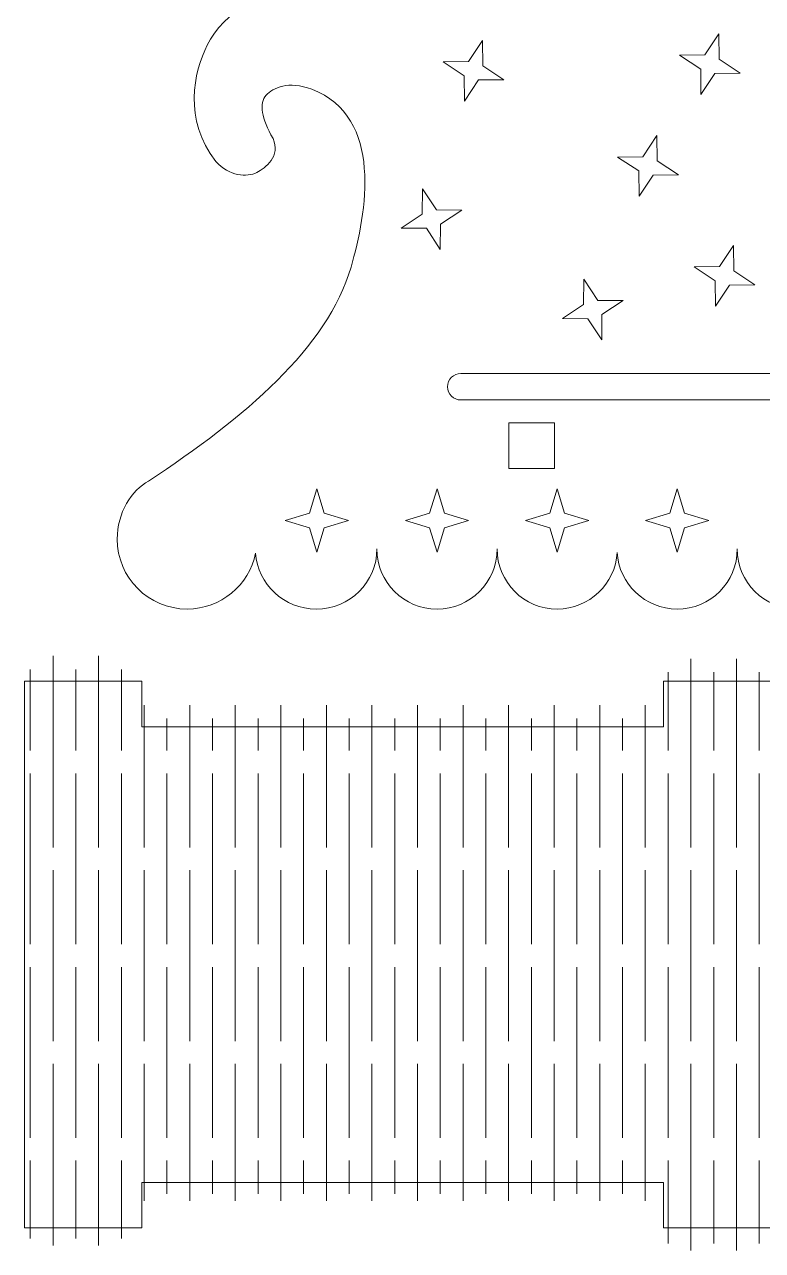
# Model space of a CAD drawing. Header units: centimetres. Extents: x -36.3 to 21.9, y -24.7 to 11.2.
# Drawn here: x -36.33 to -26.61, y -24.62 to -8.47 of the extents above; entities that cross this region are included whole.
import ezdxf

# ---------------------------------------------------------------- set-up
doc = ezdxf.new("R2010")
doc.units = ezdxf.units.CM
doc.header["$MEASUREMENT"] = 0
doc.layers.add('layer 1', color=7, linetype='Continuous')

msp = doc.modelspace()

# ---------------------------------------------------------------- linework, layer by layer
at = {"layer": 'layer 1', "color": 250, "lineweight": 9}
for points, knots in [([(-17.59885, -6.49413), (-17.59885, -6.49413), (-17.14769, -6.88967), (-17.14769, -6.88967), (-17.14769, -6.88967), (-15.6257, -5.15365), (-14.64512, -2.93104), (-14.46968, -0.48561), (-14.46968, -0.48561), (-14.46968, -0.48561), (-15.06815, -0.44266), (-15.06815, -0.44266), (-15.06815, -0.44266), (-15.05038, -0.19498), (-15.04132, 0.05513), (-15.04132, 0.30734), (-15.04132, 0.30734), (-15.04132, 0.55955), (-15.05038, 0.80966), (-15.06815, 1.05734), (-15.06815, 1.05734), (-15.06815, 1.05734), (-14.46968, 1.10027), (-14.46968, 1.10027), (-14.46968, 1.10027), (-14.8571, 6.5003), (-19.17037, 10.81356), (-24.5704, 11.201), (-24.5704, 11.201), (-24.5704, 11.201), (-24.61334, 10.60253), (-24.61334, 10.60253), (-24.61334, 10.60253), (-24.86102, 10.6203), (-25.11113, 10.62936), (-25.36334, 10.62936), (-25.36334, 10.62936), (-25.61555, 10.62936), (-25.86566, 10.6203), (-26.11334, 10.60253), (-26.11334, 10.60253), (-26.11334, 10.60253), (-26.15629, 11.201), (-26.15629, 11.201), (-26.15629, 11.201), (-31.5563, 10.81358), (-35.86958, 6.5003), (-36.257, 1.10027), (-36.257, 1.10027), (-36.257, 1.10027), (-35.65855, 1.05734), (-35.65855, 1.05734), (-35.65855, 1.05734), (-35.67631, 0.80966), (-35.68537, 0.55955), (-35.68537, 0.30734), (-35.68537, 0.30734), (-35.68537, 0.05513), (-35.67631, -0.19498), (-35.65855, -0.44266), (-35.65855, -0.44266), (-35.65855, -0.44266), (-36.257, -0.48561), (-36.257, -0.48561), (-36.257, -0.48561), (-36.08155, -2.93104), (-35.10098, -5.15364), (-33.57899, -6.88967), (-33.57899, -6.88967), (-33.57899, -6.88967), (-33.12784, -6.49411), (-33.12784, -6.49411), (-33.12784, -6.49411), (-32.79779, -6.87057), (-32.44082, -7.22283), (-32.05991, -7.54787), (-32.05991, -7.54787), (-32.05991, -7.54787), (-32.44939, -8.00429), (-32.44939, -8.00429), (-32.44939, -8.00429), (-33.19756, -7.98759), (-33.70418, -8.30559), (-33.92635, -8.74571), (-33.92635, -8.74571), (-34.10597, -9.10152), (-34.24147, -9.71855), (-33.81433, -10.27817), (-33.81433, -10.27817), (-33.63449, -10.47089), (-33.40513, -10.48698), (-33.27251, -10.42124), (-33.27251, -10.42124), (-33.16175, -10.36632), (-32.95309, -10.20395), (-33.06031, -9.97256), (-33.06031, -9.97256), (-33.20764, -9.70887), (-33.24749, -9.51248), (-33.14956, -9.40244), (-33.14956, -9.40244), (-33.06322, -9.3054), (-32.85385, -9.20801), (-32.54834, -9.32565), (-32.54834, -9.32565), (-31.60069, -9.68651), (-31.82576, -10.95806), (-32.03282, -11.66705), (-32.03282, -11.66705), (-32.34506, -12.7361), (-33.42877, -13.64643), (-34.69912, -14.4851), (-34.69912, -14.4851), (-34.92209, -14.60394), (-35.11217, -14.90487), (-35.11217, -15.25017), (-35.11217, -15.25017), (-35.11217, -15.75869), (-34.69994, -16.17092), (-34.19143, -16.17092), (-34.19143, -16.17092), (-33.74606, -16.17092), (-33.37454, -15.85472), (-33.28915, -15.43457), (-33.28915, -15.43457), (-33.26062, -15.84596), (-32.91437, -16.17092), (-32.49146, -16.17092), (-32.49146, -16.17092), (-32.04988, -16.17092), (-31.69189, -15.8166), (-31.69189, -15.37953), (-31.69189, -15.37953), (-31.69189, -15.8166), (-31.33757, -16.17092), (-30.9005, -16.17092), (-30.9005, -16.17092), (-30.46343, -16.17092), (-30.10912, -15.8166), (-30.10912, -15.37953), (-30.10912, -15.37953), (-30.10912, -15.8166), (-29.75482, -16.17092), (-29.31775, -16.17092), (-29.31775, -16.17092), (-28.89575, -16.17092), (-28.55087, -15.84062), (-28.52761, -15.42444), (-28.52761, -15.42444), (-28.50434, -15.8406), (-28.15948, -16.17092), (-27.73748, -16.17092), (-27.73748, -16.17092), (-27.30041, -16.17092), (-26.9461, -15.8166), (-26.9461, -15.37953), (-26.9461, -15.37953), (-26.9461, -15.8166), (-26.59178, -16.17092), (-26.15473, -16.17092), (-26.15473, -16.17092), (-25.71766, -16.17092), (-25.36334, -15.8166), (-25.36334, -15.37953), (-25.36334, -15.37953), (-25.36334, -15.8166), (-25.00903, -16.17092), (-24.57196, -16.17092), (-24.57196, -16.17092), (-24.1349, -16.17092), (-23.78059, -15.8166), (-23.78059, -15.37953), (-23.78059, -15.37953), (-23.78059, -15.8166), (-23.42627, -16.17092), (-22.9892, -16.17092), (-22.9892, -16.17092), (-22.56721, -16.17092), (-22.22234, -15.8406), (-22.19908, -15.42444), (-22.19908, -15.42444), (-22.17581, -15.84062), (-21.83093, -16.17092), (-21.40894, -16.17092), (-21.40894, -16.17092), (-20.97187, -16.17092), (-20.61757, -15.8166), (-20.61757, -15.37953), (-20.61757, -15.37953), (-20.61757, -15.8166), (-20.26325, -16.17092), (-19.82618, -16.17092), (-19.82618, -16.17092), (-19.38911, -16.17092), (-19.0348, -15.8166), (-19.0348, -15.37953), (-19.0348, -15.37953), (-19.0348, -15.8166), (-18.67681, -16.17092), (-18.23522, -16.17092), (-18.23522, -16.17092), (-17.81231, -16.17092), (-17.46607, -15.84596), (-17.43754, -15.43457), (-17.43754, -15.43457), (-17.35214, -15.85472), (-16.98062, -16.17092), (-16.53526, -16.17092), (-16.53526, -16.17092), (-16.02674, -16.17092), (-15.61451, -15.75869), (-15.61451, -15.25017), (-15.61451, -15.25017), (-15.61451, -14.90487), (-15.80459, -14.60394), (-16.02757, -14.4851), (-16.02757, -14.4851), (-17.29792, -13.64643), (-18.38162, -12.7361), (-18.69386, -11.66705), (-18.69386, -11.66705), (-18.90092, -10.95806), (-19.126, -9.68651), (-18.17834, -9.32565), (-18.17834, -9.32565), (-17.87284, -9.20801), (-17.66347, -9.3054), (-17.57713, -9.40244), (-17.57713, -9.40244), (-17.47919, -9.51248), (-17.51905, -9.70887), (-17.66638, -9.97256), (-17.66638, -9.97256), (-17.7736, -10.20395), (-17.56493, -10.36632), (-17.45417, -10.42124), (-17.45417, -10.42124), (-17.32156, -10.48698), (-17.09219, -10.47089), (-16.91236, -10.27817), (-16.91236, -10.27817), (-16.48522, -9.71855), (-16.62071, -9.10152), (-16.80034, -8.74571), (-16.80034, -8.74571), (-17.0225, -8.30559), (-17.52913, -7.98759), (-18.2773, -8.00429), (-18.2773, -8.00429), (-18.2773, -8.00429), (-18.66677, -7.54787), (-18.66677, -7.54787), (-18.66677, -7.54787), (-18.28588, -7.22285), (-17.92889, -6.87057), (-17.59885, -6.49413)], [0, 0, 0, 0, 0.01538462, 0.01538462, 0.01538462, 0.01538462, 0.03076923, 0.03076923, 0.03076923, 0.03076923, 0.04615385, 0.04615385, 0.04615385, 0.04615385, 0.06153846, 0.06153846, 0.06153846, 0.06153846, 0.07692308, 0.07692308, 0.07692308, 0.07692308, 0.09230769, 0.09230769, 0.09230769, 0.09230769, 0.10769231, 0.10769231, 0.10769231, 0.10769231, 0.12307692, 0.12307692, 0.12307692, 0.12307692, 0.13846154, 0.13846154, 0.13846154, 0.13846154, 0.15384615, 0.15384615, 0.15384615, 0.15384615, 0.16923077, 0.16923077, 0.16923077, 0.16923077, 0.18461538, 0.18461538, 0.18461538, 0.18461538, 0.2, 0.2, 0.2, 0.2, 0.21538462, 0.21538462, 0.21538462, 0.21538462, 0.23076923, 0.23076923, 0.23076923, 0.23076923, 0.24615385, 0.24615385, 0.24615385, 0.24615385, 0.26153846, 0.26153846, 0.26153846, 0.26153846, 0.27692308, 0.27692308, 0.27692308, 0.27692308, 0.29230769, 0.29230769, 0.29230769, 0.29230769, 0.30769231, 0.30769231, 0.30769231, 0.30769231, 0.32307692, 0.32307692, 0.32307692, 0.32307692, 0.33846154, 0.33846154, 0.33846154, 0.33846154, 0.35384615, 0.35384615, 0.35384615, 0.35384615, 0.36923077, 0.36923077, 0.36923077, 0.36923077, 0.38461538, 0.38461538, 0.38461538, 0.38461538, 0.4, 0.4, 0.4, 0.4, 0.41538462, 0.41538462, 0.41538462, 0.41538462, 0.43076923, 0.43076923, 0.43076923, 0.43076923, 0.44615385, 0.44615385, 0.44615385, 0.44615385, 0.46153846, 0.46153846, 0.46153846, 0.46153846, 0.47692308, 0.47692308, 0.47692308, 0.47692308, 0.49230769, 0.49230769, 0.49230769, 0.49230769, 0.50769231, 0.50769231, 0.50769231, 0.50769231, 0.52307692, 0.52307692, 0.52307692, 0.52307692, 0.53846154, 0.53846154, 0.53846154, 0.53846154, 0.55384615, 0.55384615, 0.55384615, 0.55384615, 0.56923077, 0.56923077, 0.56923077, 0.56923077, 0.58461538, 0.58461538, 0.58461538, 0.58461538, 0.6, 0.6, 0.6, 0.6, 0.61538462, 0.61538462, 0.61538462, 0.61538462, 0.63076923, 0.63076923, 0.63076923, 0.63076923, 0.64615385, 0.64615385, 0.64615385, 0.64615385, 0.66153846, 0.66153846, 0.66153846, 0.66153846, 0.67692308, 0.67692308, 0.67692308, 0.67692308, 0.69230769, 0.69230769, 0.69230769, 0.69230769, 0.70769231, 0.70769231, 0.70769231, 0.70769231, 0.72307692, 0.72307692, 0.72307692, 0.72307692, 0.73846154, 0.73846154, 0.73846154, 0.73846154, 0.75384615, 0.75384615, 0.75384615, 0.75384615, 0.76923077, 0.76923077, 0.76923077, 0.76923077, 0.78461538, 0.78461538, 0.78461538, 0.78461538, 0.8, 0.8, 0.8, 0.8, 0.81538462, 0.81538462, 0.81538462, 0.81538462, 0.83076923, 0.83076923, 0.83076923, 0.83076923, 0.84615385, 0.84615385, 0.84615385, 0.84615385, 0.86153846, 0.86153846, 0.86153846, 0.86153846, 0.87692308, 0.87692308, 0.87692308, 0.87692308, 0.89230769, 0.89230769, 0.89230769, 0.89230769, 0.90769231, 0.90769231, 0.90769231, 0.90769231, 0.92307692, 0.92307692, 0.92307692, 0.92307692, 0.93846154, 0.93846154, 0.93846154, 0.93846154, 0.95384615, 0.95384615, 0.95384615, 0.95384615, 0.96923077, 0.96923077, 0.96923077, 0.96923077, 1, 1, 1, 1]), ([(-30.30142, -8.68133), (-30.30142, -8.68133), (-30.48554, -8.95938), (-30.48554, -8.95938), (-30.48554, -8.95938), (-30.48554, -8.95938), (-30.81901, -8.96312), (-30.81901, -8.96312), (-30.81901, -8.96312), (-30.81901, -8.96312), (-30.54095, -9.14724), (-30.54095, -9.14724), (-30.54095, -9.14724), (-30.54095, -9.14724), (-30.53722, -9.48071), (-30.53722, -9.48071), (-30.53722, -9.48071), (-30.53722, -9.48071), (-30.35309, -9.20265), (-30.35309, -9.20265), (-30.35309, -9.20265), (-30.35309, -9.20265), (-30.01963, -9.19892), (-30.01963, -9.19892), (-30.01963, -9.19892), (-30.01963, -9.19892), (-30.29768, -9.01479), (-30.29768, -9.01479), (-30.29768, -9.01479), (-30.29768, -9.01479), (-30.30142, -8.68133), (-30.30142, -8.68133)], [0, 0, 0, 0, 0.11111111, 0.11111111, 0.11111111, 0.11111111, 0.22222222, 0.22222222, 0.22222222, 0.22222222, 0.33333333, 0.33333333, 0.33333333, 0.33333333, 0.44444444, 0.44444444, 0.44444444, 0.44444444, 0.55555556, 0.55555556, 0.55555556, 0.55555556, 0.66666667, 0.66666667, 0.66666667, 0.66666667, 0.77777778, 0.77777778, 0.77777778, 0.77777778, 1, 1, 1, 1]), ([(-27.18842, -8.59409), (-27.18842, -8.59409), (-27.37255, -8.87214), (-27.37255, -8.87214), (-27.37255, -8.87214), (-27.37255, -8.87214), (-27.70601, -8.87588), (-27.70601, -8.87588), (-27.70601, -8.87588), (-27.70601, -8.87588), (-27.42796, -9.06), (-27.42796, -9.06), (-27.42796, -9.06), (-27.42796, -9.06), (-27.42422, -9.39347), (-27.42422, -9.39347), (-27.42422, -9.39347), (-27.42422, -9.39347), (-27.2401, -9.11541), (-27.2401, -9.11541), (-27.2401, -9.11541), (-27.2401, -9.11541), (-26.90663, -9.11168), (-26.90663, -9.11168), (-26.90663, -9.11168), (-26.90663, -9.11168), (-27.18469, -8.92755), (-27.18469, -8.92755), (-27.18469, -8.92755), (-27.18469, -8.92755), (-27.18842, -8.59409), (-27.18842, -8.59409)], [0, 0, 0, 0, 0.11111111, 0.11111111, 0.11111111, 0.11111111, 0.22222222, 0.22222222, 0.22222222, 0.22222222, 0.33333333, 0.33333333, 0.33333333, 0.33333333, 0.44444444, 0.44444444, 0.44444444, 0.44444444, 0.55555556, 0.55555556, 0.55555556, 0.55555556, 0.66666667, 0.66666667, 0.66666667, 0.66666667, 0.77777778, 0.77777778, 0.77777778, 0.77777778, 1, 1, 1, 1]), ([(-28.00412, -9.93527), (-28.00412, -9.93527), (-28.18825, -10.21332), (-28.18825, -10.21332), (-28.18825, -10.21332), (-28.18825, -10.21332), (-28.52171, -10.21706), (-28.52171, -10.21706), (-28.52171, -10.21706), (-28.52171, -10.21706), (-28.24366, -10.40118), (-28.24366, -10.40118), (-28.24366, -10.40118), (-28.24366, -10.40118), (-28.23992, -10.73465), (-28.23992, -10.73465), (-28.23992, -10.73465), (-28.23992, -10.73465), (-28.0558, -10.45659), (-28.0558, -10.45659), (-28.0558, -10.45659), (-28.0558, -10.45659), (-27.72233, -10.45286), (-27.72233, -10.45286), (-27.72233, -10.45286), (-27.72233, -10.45286), (-28.00039, -10.26873), (-28.00039, -10.26873), (-28.00039, -10.26873), (-28.00039, -10.26873), (-28.00412, -9.93527), (-28.00412, -9.93527)], [0, 0, 0, 0, 0.11111111, 0.11111111, 0.11111111, 0.11111111, 0.22222222, 0.22222222, 0.22222222, 0.22222222, 0.33333333, 0.33333333, 0.33333333, 0.33333333, 0.44444444, 0.44444444, 0.44444444, 0.44444444, 0.55555556, 0.55555556, 0.55555556, 0.55555556, 0.66666667, 0.66666667, 0.66666667, 0.66666667, 0.77777778, 0.77777778, 0.77777778, 0.77777778, 1, 1, 1, 1]), ([(-31.09264, -10.63464), (-31.09264, -10.63464), (-30.90851, -10.9127), (-30.90851, -10.9127), (-30.90851, -10.9127), (-30.90851, -10.9127), (-30.57505, -10.91643), (-30.57505, -10.91643), (-30.57505, -10.91643), (-30.57505, -10.91643), (-30.8531, -11.10056), (-30.8531, -11.10056), (-30.8531, -11.10056), (-30.8531, -11.10056), (-30.85684, -11.43402), (-30.85684, -11.43402), (-30.85684, -11.43402), (-30.85684, -11.43402), (-31.04096, -11.15597), (-31.04096, -11.15597), (-31.04096, -11.15597), (-31.04096, -11.15597), (-31.37443, -11.15223), (-31.37443, -11.15223), (-31.37443, -11.15223), (-31.37443, -11.15223), (-31.09637, -10.96811), (-31.09637, -10.96811), (-31.09637, -10.96811), (-31.09637, -10.96811), (-31.09264, -10.63464), (-31.09264, -10.63464)], [0, 0, 0, 0, 0.11111111, 0.11111111, 0.11111111, 0.11111111, 0.22222222, 0.22222222, 0.22222222, 0.22222222, 0.33333333, 0.33333333, 0.33333333, 0.33333333, 0.44444444, 0.44444444, 0.44444444, 0.44444444, 0.55555556, 0.55555556, 0.55555556, 0.55555556, 0.66666667, 0.66666667, 0.66666667, 0.66666667, 0.77777778, 0.77777778, 0.77777778, 0.77777778, 1, 1, 1, 1]), ([(-26.99638, -11.38193), (-26.99638, -11.38193), (-27.1805, -11.65998), (-27.1805, -11.65998), (-27.1805, -11.65998), (-27.1805, -11.65998), (-27.51397, -11.66372), (-27.51397, -11.66372), (-27.51397, -11.66372), (-27.51397, -11.66372), (-27.23591, -11.84784), (-27.23591, -11.84784), (-27.23591, -11.84784), (-27.23591, -11.84784), (-27.23218, -12.18131), (-27.23218, -12.18131), (-27.23218, -12.18131), (-27.23218, -12.18131), (-27.04805, -11.90325), (-27.04805, -11.90325), (-27.04805, -11.90325), (-27.04805, -11.90325), (-26.71459, -11.89952), (-26.71459, -11.89952), (-26.71459, -11.89952), (-26.71459, -11.89952), (-26.99264, -11.71539), (-26.99264, -11.71539), (-26.99264, -11.71539), (-26.99264, -11.71539), (-26.99638, -11.38193), (-26.99638, -11.38193)], [0, 0, 0, 0, 0.11111111, 0.11111111, 0.11111111, 0.11111111, 0.22222222, 0.22222222, 0.22222222, 0.22222222, 0.33333333, 0.33333333, 0.33333333, 0.33333333, 0.44444444, 0.44444444, 0.44444444, 0.44444444, 0.55555556, 0.55555556, 0.55555556, 0.55555556, 0.66666667, 0.66666667, 0.66666667, 0.66666667, 0.77777778, 0.77777778, 0.77777778, 0.77777778, 1, 1, 1, 1]), ([(-28.96763, -11.82722), (-28.96763, -11.82722), (-28.78351, -12.10527), (-28.78351, -12.10527), (-28.78351, -12.10527), (-28.78351, -12.10527), (-28.45004, -12.10901), (-28.45004, -12.10901), (-28.45004, -12.10901), (-28.45004, -12.10901), (-28.7281, -12.29313), (-28.7281, -12.29313), (-28.7281, -12.29313), (-28.7281, -12.29313), (-28.73183, -12.6266), (-28.73183, -12.6266), (-28.73183, -12.6266), (-28.73183, -12.6266), (-28.91596, -12.34854), (-28.91596, -12.34854), (-28.91596, -12.34854), (-28.91596, -12.34854), (-29.24942, -12.34481), (-29.24942, -12.34481), (-29.24942, -12.34481), (-29.24942, -12.34481), (-28.97137, -12.16068), (-28.97137, -12.16068), (-28.97137, -12.16068), (-28.97137, -12.16068), (-28.96763, -11.82722), (-28.96763, -11.82722)], [0, 0, 0, 0, 0.11111111, 0.11111111, 0.11111111, 0.11111111, 0.22222222, 0.22222222, 0.22222222, 0.22222222, 0.33333333, 0.33333333, 0.33333333, 0.33333333, 0.44444444, 0.44444444, 0.44444444, 0.44444444, 0.55555556, 0.55555556, 0.55555556, 0.55555556, 0.66666667, 0.66666667, 0.66666667, 0.66666667, 0.77777778, 0.77777778, 0.77777778, 0.77777778, 1, 1, 1, 1]), ([(-30.58627, -13.06752), (-30.58627, -13.06752), (-20.14042, -13.06752), (-20.14042, -13.06752), (-20.14042, -13.06752), (-20.04437, -13.06752), (-19.9658, -13.14609), (-19.9658, -13.24214), (-19.9658, -13.24214), (-19.9658, -13.3382), (-20.04437, -13.41677), (-20.14042, -13.41677), (-20.14042, -13.41677), (-20.14042, -13.41677), (-30.58627, -13.41677), (-30.58627, -13.41677), (-30.58627, -13.41677), (-30.68231, -13.41677), (-30.76088, -13.3382), (-30.76088, -13.24214), (-30.76088, -13.24214), (-30.76088, -13.14609), (-30.68231, -13.06752), (-30.58627, -13.06752)], [0, 0, 0, 0, 0.14285714, 0.14285714, 0.14285714, 0.14285714, 0.28571429, 0.28571429, 0.28571429, 0.28571429, 0.42857143, 0.42857143, 0.42857143, 0.42857143, 0.57142857, 0.57142857, 0.57142857, 0.57142857, 0.71428571, 0.71428571, 0.71428571, 0.71428571, 1, 1, 1, 1]), ([(-29.95445, -13.71983), (-29.95445, -13.71983), (-29.35445, -13.71983), (-29.35445, -13.71983), (-29.35445, -13.71983), (-29.35445, -13.71983), (-29.35445, -14.31983), (-29.35445, -14.31983), (-29.35445, -14.31983), (-29.35445, -14.31983), (-29.95445, -14.31983), (-29.95445, -14.31983), (-29.95445, -14.31983), (-29.95445, -14.31983), (-29.95445, -13.71983), (-29.95445, -13.71983)], [0, 0, 0, 0, 0.2, 0.2, 0.2, 0.2, 0.4, 0.4, 0.4, 0.4, 0.6, 0.6, 0.6, 0.6, 1, 1, 1, 1]), ([(-32.48326, -14.58816), (-32.48326, -14.58816), (-32.38532, -14.90694), (-32.38532, -14.90694), (-32.38532, -14.90694), (-32.38532, -14.90694), (-32.06654, -15.00488), (-32.06654, -15.00488), (-32.06654, -15.00488), (-32.06654, -15.00488), (-32.38532, -15.10281), (-32.38532, -15.10281), (-32.38532, -15.10281), (-32.38532, -15.10281), (-32.48326, -15.42159), (-32.48326, -15.42159), (-32.48326, -15.42159), (-32.48326, -15.42159), (-32.58119, -15.10281), (-32.58119, -15.10281), (-32.58119, -15.10281), (-32.58119, -15.10281), (-32.89997, -15.00488), (-32.89997, -15.00488), (-32.89997, -15.00488), (-32.89997, -15.00488), (-32.58119, -14.90694), (-32.58119, -14.90694), (-32.58119, -14.90694), (-32.58119, -14.90694), (-32.48326, -14.58816), (-32.48326, -14.58816)], [0, 0, 0, 0, 0.11111111, 0.11111111, 0.11111111, 0.11111111, 0.22222222, 0.22222222, 0.22222222, 0.22222222, 0.33333333, 0.33333333, 0.33333333, 0.33333333, 0.44444444, 0.44444444, 0.44444444, 0.44444444, 0.55555556, 0.55555556, 0.55555556, 0.55555556, 0.66666667, 0.66666667, 0.66666667, 0.66666667, 0.77777778, 0.77777778, 0.77777778, 0.77777778, 1, 1, 1, 1]), ([(-30.9005, -14.58816), (-30.9005, -14.58816), (-30.80257, -14.90694), (-30.80257, -14.90694), (-30.80257, -14.90694), (-30.80257, -14.90694), (-30.48379, -15.00488), (-30.48379, -15.00488), (-30.48379, -15.00488), (-30.48379, -15.00488), (-30.80257, -15.10281), (-30.80257, -15.10281), (-30.80257, -15.10281), (-30.80257, -15.10281), (-30.9005, -15.42159), (-30.9005, -15.42159), (-30.9005, -15.42159), (-30.9005, -15.42159), (-30.99844, -15.10281), (-30.99844, -15.10281), (-30.99844, -15.10281), (-30.99844, -15.10281), (-31.31722, -15.00488), (-31.31722, -15.00488), (-31.31722, -15.00488), (-31.31722, -15.00488), (-30.99844, -14.90694), (-30.99844, -14.90694), (-30.99844, -14.90694), (-30.99844, -14.90694), (-30.9005, -14.58816), (-30.9005, -14.58816)], [0, 0, 0, 0, 0.11111111, 0.11111111, 0.11111111, 0.11111111, 0.22222222, 0.22222222, 0.22222222, 0.22222222, 0.33333333, 0.33333333, 0.33333333, 0.33333333, 0.44444444, 0.44444444, 0.44444444, 0.44444444, 0.55555556, 0.55555556, 0.55555556, 0.55555556, 0.66666667, 0.66666667, 0.66666667, 0.66666667, 0.77777778, 0.77777778, 0.77777778, 0.77777778, 1, 1, 1, 1]), ([(-29.31775, -14.58816), (-29.31775, -14.58816), (-29.21981, -14.90694), (-29.21981, -14.90694), (-29.21981, -14.90694), (-29.21981, -14.90694), (-28.90103, -15.00488), (-28.90103, -15.00488), (-28.90103, -15.00488), (-28.90103, -15.00488), (-29.21981, -15.10281), (-29.21981, -15.10281), (-29.21981, -15.10281), (-29.21981, -15.10281), (-29.31775, -15.42159), (-29.31775, -15.42159), (-29.31775, -15.42159), (-29.31775, -15.42159), (-29.41568, -15.10281), (-29.41568, -15.10281), (-29.41568, -15.10281), (-29.41568, -15.10281), (-29.73446, -15.00488), (-29.73446, -15.00488), (-29.73446, -15.00488), (-29.73446, -15.00488), (-29.41568, -14.90694), (-29.41568, -14.90694), (-29.41568, -14.90694), (-29.41568, -14.90694), (-29.31775, -14.58816), (-29.31775, -14.58816)], [0, 0, 0, 0, 0.11111111, 0.11111111, 0.11111111, 0.11111111, 0.22222222, 0.22222222, 0.22222222, 0.22222222, 0.33333333, 0.33333333, 0.33333333, 0.33333333, 0.44444444, 0.44444444, 0.44444444, 0.44444444, 0.55555556, 0.55555556, 0.55555556, 0.55555556, 0.66666667, 0.66666667, 0.66666667, 0.66666667, 0.77777778, 0.77777778, 0.77777778, 0.77777778, 1, 1, 1, 1]), ([(-27.73748, -14.58816), (-27.73748, -14.58816), (-27.63955, -14.90694), (-27.63955, -14.90694), (-27.63955, -14.90694), (-27.63955, -14.90694), (-27.32077, -15.00488), (-27.32077, -15.00488), (-27.32077, -15.00488), (-27.32077, -15.00488), (-27.63955, -15.10281), (-27.63955, -15.10281), (-27.63955, -15.10281), (-27.63955, -15.10281), (-27.73748, -15.42159), (-27.73748, -15.42159), (-27.73748, -15.42159), (-27.73748, -15.42159), (-27.83542, -15.10281), (-27.83542, -15.10281), (-27.83542, -15.10281), (-27.83542, -15.10281), (-28.1542, -15.00488), (-28.1542, -15.00488), (-28.1542, -15.00488), (-28.1542, -15.00488), (-27.83542, -14.90694), (-27.83542, -14.90694), (-27.83542, -14.90694), (-27.83542, -14.90694), (-27.73748, -14.58816), (-27.73748, -14.58816)], [0, 0, 0, 0, 0.11111111, 0.11111111, 0.11111111, 0.11111111, 0.22222222, 0.22222222, 0.22222222, 0.22222222, 0.33333333, 0.33333333, 0.33333333, 0.33333333, 0.44444444, 0.44444444, 0.44444444, 0.44444444, 0.55555556, 0.55555556, 0.55555556, 0.55555556, 0.66666667, 0.66666667, 0.66666667, 0.66666667, 0.77777778, 0.77777778, 0.77777778, 0.77777778, 1, 1, 1, 1]), ([(-34.7876, -23.72247), (-34.7876, -23.72247), (-34.7876, -24.32247), (-34.7876, -24.32247), (-34.7876, -24.32247), (-34.7876, -24.32247), (-36.3326, -24.32247), (-36.3326, -24.32247), (-36.3326, -24.32247), (-36.3326, -24.32247), (-36.3326, -23.72247), (-36.3326, -23.72247), (-36.3326, -23.72247), (-36.3326, -23.72247), (-36.3326, -17.72247), (-36.3326, -17.72247), (-36.3326, -17.72247), (-36.3326, -17.72247), (-36.3326, -17.12247), (-36.3326, -17.12247), (-36.3326, -17.12247), (-36.3326, -17.12247), (-34.7876, -17.12247), (-34.7876, -17.12247), (-34.7876, -17.12247), (-34.7876, -17.12247), (-34.7876, -17.72247), (-34.7876, -17.72247), (-34.7876, -17.72247), (-34.7876, -17.72247), (-27.91715, -17.72247), (-27.91715, -17.72247), (-27.91715, -17.72247), (-27.91715, -17.72247), (-27.91715, -17.12247), (-27.91715, -17.12247), (-27.91715, -17.12247), (-27.91715, -17.12247), (-26.3729, -17.12247), (-26.3729, -17.12247), (-26.3729, -17.12247), (-26.3729, -17.12247), (-26.3729, -17.72247), (-26.3729, -17.72247), (-26.3729, -17.72247), (-26.3729, -17.72247), (-11.22912, -17.72247), (-11.22912, -17.72247), (-11.22912, -17.72247), (-11.22912, -17.72247), (-11.22912, -17.12247), (-11.22912, -17.12247), (-11.22912, -17.12247), (-11.22912, -17.12247), (-9.68487, -17.12247), (-9.68487, -17.12247), (-9.68487, -17.12247), (-9.68487, -17.12247), (-9.68487, -17.72247), (-9.68487, -17.72247), (-9.68487, -17.72247), (-9.68487, -17.72247), (5.4589, -17.72247), (5.4589, -17.72247), (5.4589, -17.72247), (5.4589, -17.72247), (5.4589, -17.12247), (5.4589, -17.12247), (5.4589, -17.12247), (5.4589, -17.12247), (7.00315, -17.12247), (7.00315, -17.12247), (7.00315, -17.12247), (7.00315, -17.12247), (7.00315, -17.72247), (7.00315, -17.72247), (7.00315, -17.72247), (7.00315, -17.72247), (13.8736, -17.72247), (13.8736, -17.72247), (13.8736, -17.72247), (13.8736, -17.72247), (13.8736, -17.12247), (13.8736, -17.12247), (13.8736, -17.12247), (13.8736, -17.12247), (15.4186, -17.12247), (15.4186, -17.12247), (15.4186, -17.12247), (15.4186, -17.12247), (15.4186, -17.72247), (15.4186, -17.72247), (15.4186, -17.72247), (15.4186, -17.72247), (15.4186, -23.72247), (15.4186, -23.72247), (15.4186, -23.72247), (15.4186, -23.72247), (15.4186, -24.32247), (15.4186, -24.32247), (15.4186, -24.32247), (15.4186, -24.32247), (13.8736, -24.32247), (13.8736, -24.32247), (13.8736, -24.32247), (13.8736, -24.32247), (13.8736, -23.72247), (13.8736, -23.72247), (13.8736, -23.72247), (13.8736, -23.72247), (7.00315, -23.72247), (7.00315, -23.72247), (7.00315, -23.72247), (7.00315, -23.72247), (7.00315, -24.32247), (7.00315, -24.32247), (7.00315, -24.32247), (7.00315, -24.32247), (5.4589, -24.32247), (5.4589, -24.32247), (5.4589, -24.32247), (5.4589, -24.32247), (5.4589, -23.72247), (5.4589, -23.72247), (5.4589, -23.72247), (5.4589, -23.72247), (-9.68487, -23.72247), (-9.68487, -23.72247), (-9.68487, -23.72247), (-9.68487, -23.72247), (-9.68487, -24.32247), (-9.68487, -24.32247), (-9.68487, -24.32247), (-9.68487, -24.32247), (-11.22912, -24.32247), (-11.22912, -24.32247), (-11.22912, -24.32247), (-11.22912, -24.32247), (-11.22912, -23.72247), (-11.22912, -23.72247), (-11.22912, -23.72247), (-11.22912, -23.72247), (-26.3729, -23.72247), (-26.3729, -23.72247), (-26.3729, -23.72247), (-26.3729, -23.72247), (-26.3729, -24.32247), (-26.3729, -24.32247), (-26.3729, -24.32247), (-26.3729, -24.32247), (-27.91715, -24.32247), (-27.91715, -24.32247), (-27.91715, -24.32247), (-27.91715, -24.32247), (-27.91715, -23.72247), (-27.91715, -23.72247), (-27.91715, -23.72247), (-27.91715, -23.72247), (-34.7876, -23.72247), (-34.7876, -23.72247)], [0, 0, 0, 0, 0.02439024, 0.02439024, 0.02439024, 0.02439024, 0.04878049, 0.04878049, 0.04878049, 0.04878049, 0.07317073, 0.07317073, 0.07317073, 0.07317073, 0.09756098, 0.09756098, 0.09756098, 0.09756098, 0.12195122, 0.12195122, 0.12195122, 0.12195122, 0.14634146, 0.14634146, 0.14634146, 0.14634146, 0.17073171, 0.17073171, 0.17073171, 0.17073171, 0.19512195, 0.19512195, 0.19512195, 0.19512195, 0.2195122, 0.2195122, 0.2195122, 0.2195122, 0.24390244, 0.24390244, 0.24390244, 0.24390244, 0.26829268, 0.26829268, 0.26829268, 0.26829268, 0.29268293, 0.29268293, 0.29268293, 0.29268293, 0.31707317, 0.31707317, 0.31707317, 0.31707317, 0.34146341, 0.34146341, 0.34146341, 0.34146341, 0.36585366, 0.36585366, 0.36585366, 0.36585366, 0.3902439, 0.3902439, 0.3902439, 0.3902439, 0.41463415, 0.41463415, 0.41463415, 0.41463415, 0.43902439, 0.43902439, 0.43902439, 0.43902439, 0.46341463, 0.46341463, 0.46341463, 0.46341463, 0.48780488, 0.48780488, 0.48780488, 0.48780488, 0.51219512, 0.51219512, 0.51219512, 0.51219512, 0.53658537, 0.53658537, 0.53658537, 0.53658537, 0.56097561, 0.56097561, 0.56097561, 0.56097561, 0.58536585, 0.58536585, 0.58536585, 0.58536585, 0.6097561, 0.6097561, 0.6097561, 0.6097561, 0.63414634, 0.63414634, 0.63414634, 0.63414634, 0.65853659, 0.65853659, 0.65853659, 0.65853659, 0.68292683, 0.68292683, 0.68292683, 0.68292683, 0.70731707, 0.70731707, 0.70731707, 0.70731707, 0.73170732, 0.73170732, 0.73170732, 0.73170732, 0.75609756, 0.75609756, 0.75609756, 0.75609756, 0.7804878, 0.7804878, 0.7804878, 0.7804878, 0.80487805, 0.80487805, 0.80487805, 0.80487805, 0.82926829, 0.82926829, 0.82926829, 0.82926829, 0.85365854, 0.85365854, 0.85365854, 0.85365854, 0.87804878, 0.87804878, 0.87804878, 0.87804878, 0.90243902, 0.90243902, 0.90243902, 0.90243902, 0.92682927, 0.92682927, 0.92682927, 0.92682927, 0.95121951, 0.95121951, 0.95121951, 0.95121951, 1, 1, 1, 1])]:
    msp.add_open_spline(points, degree=3, knots=knots, dxfattribs=at)
at = {"layer": 'layer 1', "color": 242, "lineweight": 9}
for points in [[(-35.957, -19.31076), (-35.957, -19.31076), (-35.957, -16.78886), (-35.957, -16.78886)], [(-35.357, -19.31076), (-35.357, -19.31076), (-35.357, -16.78886), (-35.357, -16.78886)], [(-27.557, -19.31076), (-27.557, -19.31076), (-27.557, -16.82682), (-27.557, -16.82682)], [(-26.957, -19.31076), (-26.957, -19.31076), (-26.957, -16.82682), (-26.957, -16.82682)], [(-36.257, -18.03576), (-36.257, -18.03576), (-36.257, -16.96544), (-36.257, -16.96544)], [(-35.657, -18.03576), (-35.657, -18.03576), (-35.657, -16.96544), (-35.657, -16.96544)], [(-35.057, -18.03576), (-35.057, -18.03576), (-35.057, -16.96544), (-35.057, -16.96544)], [(-27.857, -18.03576), (-27.857, -18.03576), (-27.857, -17.0034), (-27.857, -17.0034)], [(-27.257, -18.03576), (-27.257, -18.03576), (-27.257, -17.0034), (-27.257, -17.0034)], [(-26.657, -18.03576), (-26.657, -18.03576), (-26.657, -17.0034), (-26.657, -17.0034)], [(-34.757, -19.31076), (-34.757, -19.31076), (-34.757, -17.43576), (-34.757, -17.43576)], [(-34.157, -19.31076), (-34.157, -19.31076), (-34.157, -17.43576), (-34.157, -17.43576)], [(-33.557, -19.31076), (-33.557, -19.31076), (-33.557, -17.43576), (-33.557, -17.43576)], [(-32.957, -19.31076), (-32.957, -19.31076), (-32.957, -17.43576), (-32.957, -17.43576)], [(-32.357, -19.31076), (-32.357, -19.31076), (-32.357, -17.43576), (-32.357, -17.43576)], [(-31.757, -19.31076), (-31.757, -19.31076), (-31.757, -17.43576), (-31.757, -17.43576)], [(-31.157, -19.31076), (-31.157, -19.31076), (-31.157, -17.43576), (-31.157, -17.43576)], [(-30.557, -19.31076), (-30.557, -19.31076), (-30.557, -17.43576), (-30.557, -17.43576)], [(-29.957, -19.31076), (-29.957, -19.31076), (-29.957, -17.43576), (-29.957, -17.43576)], [(-29.357, -19.31076), (-29.357, -19.31076), (-29.357, -17.43576), (-29.357, -17.43576)], [(-28.757, -19.31076), (-28.757, -19.31076), (-28.757, -17.43576), (-28.757, -17.43576)], [(-28.157, -19.31076), (-28.157, -19.31076), (-28.157, -17.43576), (-28.157, -17.43576)], [(-34.457, -18.03576), (-34.457, -18.03576), (-34.457, -17.61234), (-34.457, -17.61234)], [(-33.857, -18.03576), (-33.857, -18.03576), (-33.857, -17.61234), (-33.857, -17.61234)], [(-33.257, -18.03576), (-33.257, -18.03576), (-33.257, -17.61234), (-33.257, -17.61234)], [(-32.657, -18.03576), (-32.657, -18.03576), (-32.657, -17.61234), (-32.657, -17.61234)], [(-32.057, -18.03576), (-32.057, -18.03576), (-32.057, -17.61234), (-32.057, -17.61234)], [(-31.457, -18.03576), (-31.457, -18.03576), (-31.457, -17.61234), (-31.457, -17.61234)], [(-30.857, -18.03576), (-30.857, -18.03576), (-30.857, -17.61234), (-30.857, -17.61234)], [(-30.257, -18.03576), (-30.257, -18.03576), (-30.257, -17.61234), (-30.257, -17.61234)], [(-29.657, -18.03576), (-29.657, -18.03576), (-29.657, -17.61234), (-29.657, -17.61234)], [(-29.057, -18.03576), (-29.057, -18.03576), (-29.057, -17.61234), (-29.057, -17.61234)], [(-28.457, -18.03576), (-28.457, -18.03576), (-28.457, -17.61234), (-28.457, -17.61234)], [(-36.257, -20.58576), (-36.257, -20.58576), (-36.257, -18.33576), (-36.257, -18.33576)], [(-35.657, -20.58576), (-35.657, -20.58576), (-35.657, -18.33576), (-35.657, -18.33576)], [(-35.057, -20.58576), (-35.057, -20.58576), (-35.057, -18.33576), (-35.057, -18.33576)], [(-34.457, -20.58576), (-34.457, -20.58576), (-34.457, -18.33576), (-34.457, -18.33576)], [(-33.857, -20.58576), (-33.857, -20.58576), (-33.857, -18.33576), (-33.857, -18.33576)], [(-33.257, -20.58576), (-33.257, -20.58576), (-33.257, -18.33576), (-33.257, -18.33576)], [(-32.657, -20.58576), (-32.657, -20.58576), (-32.657, -18.33576), (-32.657, -18.33576)], [(-32.057, -20.58576), (-32.057, -20.58576), (-32.057, -18.33576), (-32.057, -18.33576)], [(-31.457, -20.58576), (-31.457, -20.58576), (-31.457, -18.33576), (-31.457, -18.33576)], [(-30.857, -20.58576), (-30.857, -20.58576), (-30.857, -18.33576), (-30.857, -18.33576)], [(-30.257, -20.58576), (-30.257, -20.58576), (-30.257, -18.33576), (-30.257, -18.33576)], [(-29.657, -20.58576), (-29.657, -20.58576), (-29.657, -18.33576), (-29.657, -18.33576)], [(-29.057, -20.58576), (-29.057, -20.58576), (-29.057, -18.33576), (-29.057, -18.33576)], [(-28.457, -20.58576), (-28.457, -20.58576), (-28.457, -18.33576), (-28.457, -18.33576)], [(-27.857, -20.58576), (-27.857, -20.58576), (-27.857, -18.33576), (-27.857, -18.33576)], [(-27.257, -20.58576), (-27.257, -20.58576), (-27.257, -18.33576), (-27.257, -18.33576)], [(-26.657, -20.58576), (-26.657, -20.58576), (-26.657, -18.33576), (-26.657, -18.33576)], [(-35.957, -21.86076), (-35.957, -21.86076), (-35.957, -19.61076), (-35.957, -19.61076)], [(-35.357, -21.86076), (-35.357, -21.86076), (-35.357, -19.61076), (-35.357, -19.61076)], [(-34.757, -21.86076), (-34.757, -21.86076), (-34.757, -19.61076), (-34.757, -19.61076)], [(-34.157, -21.86076), (-34.157, -21.86076), (-34.157, -19.61076), (-34.157, -19.61076)], [(-33.557, -21.86076), (-33.557, -21.86076), (-33.557, -19.61076), (-33.557, -19.61076)], [(-32.957, -21.86076), (-32.957, -21.86076), (-32.957, -19.61076), (-32.957, -19.61076)], [(-32.357, -21.86076), (-32.357, -21.86076), (-32.357, -19.61076), (-32.357, -19.61076)], [(-31.757, -21.86076), (-31.757, -21.86076), (-31.757, -19.61076), (-31.757, -19.61076)], [(-31.157, -21.86076), (-31.157, -21.86076), (-31.157, -19.61076), (-31.157, -19.61076)], [(-30.557, -21.86076), (-30.557, -21.86076), (-30.557, -19.61076), (-30.557, -19.61076)], [(-29.957, -21.86076), (-29.957, -21.86076), (-29.957, -19.61076), (-29.957, -19.61076)], [(-29.357, -21.86076), (-29.357, -21.86076), (-29.357, -19.61076), (-29.357, -19.61076)], [(-28.757, -21.86076), (-28.757, -21.86076), (-28.757, -19.61076), (-28.757, -19.61076)], [(-28.157, -21.86076), (-28.157, -21.86076), (-28.157, -19.61076), (-28.157, -19.61076)], [(-27.557, -21.86076), (-27.557, -21.86076), (-27.557, -19.61076), (-27.557, -19.61076)], [(-26.957, -21.86076), (-26.957, -21.86076), (-26.957, -19.61076), (-26.957, -19.61076)], [(-36.257, -23.13576), (-36.257, -23.13576), (-36.257, -20.88576), (-36.257, -20.88576)], [(-35.657, -23.13576), (-35.657, -23.13576), (-35.657, -20.88576), (-35.657, -20.88576)], [(-35.057, -23.13576), (-35.057, -23.13576), (-35.057, -20.88576), (-35.057, -20.88576)], [(-34.457, -23.13576), (-34.457, -23.13576), (-34.457, -20.88576), (-34.457, -20.88576)], [(-33.857, -23.13576), (-33.857, -23.13576), (-33.857, -20.88576), (-33.857, -20.88576)], [(-33.257, -23.13576), (-33.257, -23.13576), (-33.257, -20.88576), (-33.257, -20.88576)], [(-32.657, -23.13576), (-32.657, -23.13576), (-32.657, -20.88576), (-32.657, -20.88576)], [(-32.057, -23.13576), (-32.057, -23.13576), (-32.057, -20.88576), (-32.057, -20.88576)], [(-31.457, -23.13576), (-31.457, -23.13576), (-31.457, -20.88576), (-31.457, -20.88576)], [(-30.857, -23.13576), (-30.857, -23.13576), (-30.857, -20.88576), (-30.857, -20.88576)], [(-30.257, -23.13576), (-30.257, -23.13576), (-30.257, -20.88576), (-30.257, -20.88576)], [(-29.657, -23.13576), (-29.657, -23.13576), (-29.657, -20.88576), (-29.657, -20.88576)], [(-29.057, -23.13576), (-29.057, -23.13576), (-29.057, -20.88576), (-29.057, -20.88576)], [(-28.457, -23.13576), (-28.457, -23.13576), (-28.457, -20.88576), (-28.457, -20.88576)], [(-27.857, -23.13576), (-27.857, -23.13576), (-27.857, -20.88576), (-27.857, -20.88576)], [(-27.257, -23.13576), (-27.257, -23.13576), (-27.257, -20.88576), (-27.257, -20.88576)], [(-26.657, -23.13576), (-26.657, -23.13576), (-26.657, -20.88576), (-26.657, -20.88576)], [(-35.957, -24.55154), (-35.957, -24.55154), (-35.957, -22.16076), (-35.957, -22.16076)], [(-35.357, -24.55154), (-35.357, -24.55154), (-35.357, -22.16076), (-35.357, -22.16076)], [(-34.757, -23.96415), (-34.757, -23.96415), (-34.757, -22.16076), (-34.757, -22.16076)], [(-34.157, -23.96415), (-34.157, -23.96415), (-34.157, -22.16076), (-34.157, -22.16076)], [(-33.557, -23.96415), (-33.557, -23.96415), (-33.557, -22.16076), (-33.557, -22.16076)], [(-32.957, -23.96415), (-32.957, -23.96415), (-32.957, -22.16076), (-32.957, -22.16076)], [(-32.357, -23.96415), (-32.357, -23.96415), (-32.357, -22.16076), (-32.357, -22.16076)], [(-31.757, -23.96415), (-31.757, -23.96415), (-31.757, -22.16076), (-31.757, -22.16076)], [(-31.157, -23.96415), (-31.157, -23.96415), (-31.157, -22.16076), (-31.157, -22.16076)], [(-30.557, -23.96415), (-30.557, -23.96415), (-30.557, -22.16076), (-30.557, -22.16076)], [(-29.957, -23.96415), (-29.957, -23.96415), (-29.957, -22.16076), (-29.957, -22.16076)], [(-29.357, -23.96415), (-29.357, -23.96415), (-29.357, -22.16076), (-29.357, -22.16076)], [(-28.757, -23.96415), (-28.757, -23.96415), (-28.757, -22.16076), (-28.757, -22.16076)], [(-28.157, -23.96415), (-28.157, -23.96415), (-28.157, -22.16076), (-28.157, -22.16076)], [(-27.557, -24.61901), (-27.557, -24.61901), (-27.557, -22.16076), (-27.557, -22.16076)], [(-26.957, -24.61901), (-26.957, -24.61901), (-26.957, -22.16076), (-26.957, -22.16076)], [(-36.257, -24.46041), (-36.257, -24.46041), (-36.257, -23.43576), (-36.257, -23.43576)], [(-35.657, -24.46041), (-35.657, -24.46041), (-35.657, -23.43576), (-35.657, -23.43576)], [(-35.057, -24.46041), (-35.057, -24.46041), (-35.057, -23.43576), (-35.057, -23.43576)], [(-34.457, -23.87303), (-34.457, -23.87303), (-34.457, -23.43576), (-34.457, -23.43576)], [(-33.857, -23.87303), (-33.857, -23.87303), (-33.857, -23.43576), (-33.857, -23.43576)], [(-33.257, -23.87303), (-33.257, -23.87303), (-33.257, -23.43576), (-33.257, -23.43576)], [(-32.657, -23.87303), (-32.657, -23.87303), (-32.657, -23.43576), (-32.657, -23.43576)], [(-32.057, -23.87303), (-32.057, -23.87303), (-32.057, -23.43576), (-32.057, -23.43576)], [(-31.457, -23.87303), (-31.457, -23.87303), (-31.457, -23.43576), (-31.457, -23.43576)], [(-30.857, -23.87303), (-30.857, -23.87303), (-30.857, -23.43576), (-30.857, -23.43576)], [(-30.257, -23.87303), (-30.257, -23.87303), (-30.257, -23.43576), (-30.257, -23.43576)], [(-29.657, -23.87303), (-29.657, -23.87303), (-29.657, -23.43576), (-29.657, -23.43576)], [(-29.057, -23.87303), (-29.057, -23.87303), (-29.057, -23.43576), (-29.057, -23.43576)], [(-28.457, -23.87303), (-28.457, -23.87303), (-28.457, -23.43576), (-28.457, -23.43576)], [(-27.857, -24.52788), (-27.857, -24.52788), (-27.857, -23.43576), (-27.857, -23.43576)], [(-27.257, -24.52788), (-27.257, -24.52788), (-27.257, -23.43576), (-27.257, -23.43576)], [(-26.657, -24.52788), (-26.657, -24.52788), (-26.657, -23.43576), (-26.657, -23.43576)]]:
    msp.add_open_spline(points, degree=3, dxfattribs=at)

doc.saveas('drawing.dxf')
